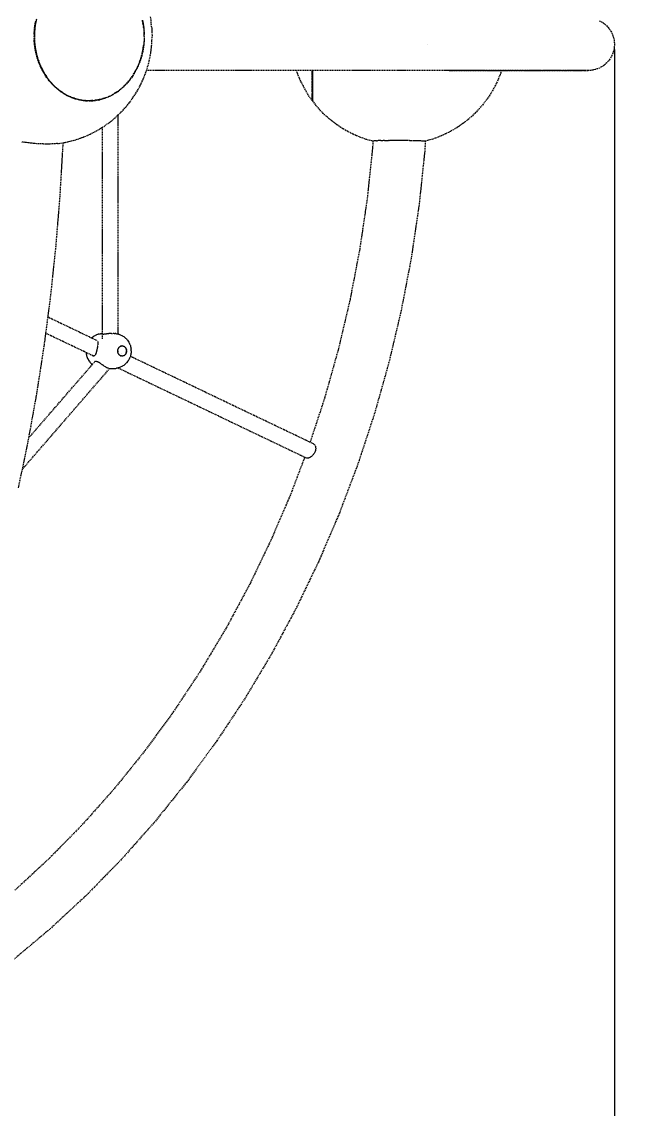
# Model space of a CAD drawing. Header units: millimetres. Extents: x -4710 to 4801, y -2494 to 3533.
# Drawn here: x 2605 to 3325, y -465 to 782 of the extents above; entities that cross this region are included whole.
import ezdxf

# ---------------------------------------------------------------- set-up
doc = ezdxf.new("R2010")
doc.units = ezdxf.units.MM
doc.linetypes.add('HIDDEN', pattern=[1.905, 1.27, -0.635])
for name, color, linetype in [('DIKOM_ЗОНА', 90, 'Continuous'), ('DIKOM_ОБЪЕКТ', 7, 'Continuous'), ('DIKOM_РАЗМЕР_ЗОНА', 7, 'Continuous'), ('DIKOM_РАЗМЕР_ОБЪЕКТА', 7, 'Continuous')]:
    doc.layers.add(name, color=color, linetype=linetype)
doc.styles.add('style1', font='arialbd.ttf', dxfattribs={"width": 0.8})
doc.dimstyles.new('1-50', dxfattribs={"dimtxt": 300, "dimasz": 200, "dimexe": 100, "dimexo": 0, "dimgap": 100, "dimtad": 1, "dimtxsty": 'style1', "dimcen": 200, "dimclrd": 7, "dimclre": 7, "dimclrt": 7, "dimadec": 1, "dimazin": 2, "dimtfac": 1, "dimtmove": 0, "dimatfit": 2, "dimfxl": 0, "dimlwd": 25, "dimlwe": 18, "dimarcsym": 0})

# ---------------------------------------------------------------- blocks, each defined once
blk = doc.blocks.new('*D0')
at = {"layer": 'Defpoints', "color": 0, "transparency": 16777216}
for p in [(-2049.2, 763.9), (3285.4, 750.1), (3285.4, -900.8)]:
    blk.add_point(p, dxfattribs=at)
at = {"layer": 'DIKOM_РАЗМЕР_ОБЪЕКТА', "color": 7, "lineweight": 18, "transparency": 16777216}
for p, q in [((-2049.2, 763.9), (-2049.2, -1000.8)), ((3285.4, 750.1), (3285.4, -1000.8))]:
    blk.add_line(p, q, dxfattribs=at)
at = {"layer": 'DIKOM_РАЗМЕР_ОБЪЕКТА', "color": 7, "lineweight": 25, "transparency": 16777216}
blk.add_line((-1849.2, -900.8), (3085.4, -900.8), dxfattribs=at)
at = {"layer": 'DIKOM_РАЗМЕР_ОБЪЕКТА', "color": 7, "transparency": 16777216}
for points in [[(-1849.2, -867.5), (-1849.2, -934.2), (-2049.2, -900.8)], [(3085.4, -867.5), (3085.4, -934.2), (3285.4, -900.8)]]:
    blk.add_solid(points, dxfattribs=at)
at = {"layer": 'DIKOM_РАЗМЕР_ОБЪЕКТА', "color": 7, "transparency": 16777216, "insert": (618.1, -647.6), "char_height": 300, "attachment_point": 5, "style": 'style1'}
blk.add_mtext('{\\fArial|b0|i0|c204|p34;5335}', dxfattribs=at)
blk = doc.blocks.new('*D2')
at = {"layer": 'Defpoints', "color": 0, "transparency": 16777216}
for p in [(-3555.3, 756.3), (4801.3, 756.3), (4801.3, -2394.4)]:
    blk.add_point(p, dxfattribs=at)
at = {"layer": 'DIKOM_РАЗМЕР_ЗОНА', "color": 7, "lineweight": 18, "transparency": 16777216}
for p, q in [((-3555.3, 756.3), (-3555.3, -2494.4)), ((4801.3, 756.3), (4801.3, -2494.4))]:
    blk.add_line(p, q, dxfattribs=at)
at = {"layer": 'DIKOM_РАЗМЕР_ЗОНА', "color": 7, "lineweight": 25, "transparency": 16777216}
blk.add_line((-3355.3, -2394.4), (4601.3, -2394.4), dxfattribs=at)
at = {"layer": 'DIKOM_РАЗМЕР_ЗОНА', "color": 7, "transparency": 16777216}
for points in [[(-3355.3, -2361.1), (-3355.3, -2427.8), (-3555.3, -2394.4)], [(4601.3, -2361.1), (4601.3, -2427.8), (4801.3, -2394.4)]]:
    blk.add_solid(points, dxfattribs=at)
at = {"layer": 'DIKOM_РАЗМЕР_ЗОНА', "color": 7, "transparency": 16777216, "insert": (709.1, -2141.2), "char_height": 300, "attachment_point": 5, "style": 'style1'}
blk.add_mtext('{\\fArial|b0|i0|c204|p34;8335}', dxfattribs=at)

msp = doc.modelspace()

# ---------------------------------------------------------------- linework, layer by layer
at = {"layer": 'DIKOM_ЗОНА', "color": 3, "lineweight": 15}
msp.add_lwpolyline([(4784.014, 570.156, 0.09387458), (4783.602, 942.374, 0.29958044), (2291.139, 3510.482, 0.06874239), (1632.505, 3510.482, 0.06059), (1009.06, 3334.362, -0.20081277), (236.945, 3334.362, 0.06059), (-386.5, 3510.482, 0.06874239), (-1045.134, 3510.482, 0.29958044), (-3537.597, 942.374, 0.09387458), (-3538.009, 570.156, 0.30023222), (-1045.134, -2003.615, 0.06874239), (-386.5, -2003.615, 0.06059), (236.945, -1827.494, -0.20081277), (1009.06, -1827.494, 0.06059), (1632.505, -2003.615, 0.06874239), (2291.139, -2003.615, 0.30023222)], format="xyb", close=True, dxfattribs=at)
at = {"layer": 'DIKOM_ОБЪЕКТ', "color": 7, "linetype": 'HIDDEN', "lineweight": 15}
for p, q in [((2752.675, 787.462), (2753.554, 781.911)), ((2620.184, 775.136), (2619.745, 770.132)), ((2619.747, 772.638), (2619.999, 775.121)), ((2620.212, 774.692), (2619.807, 769.857)), ((2619.999, 775.121), (2620.32, 777.581)), ((2620.917, 780.106), (2620.184, 775.136)), ((2620.907, 779.605), (2620.212, 774.692)), ((2620.32, 777.581), (2620.71, 780.015)), ((2620.71, 780.015), (2621.169, 782.425)), ((2621.892, 784.489), (2620.907, 779.605)), ((2621.936, 785.006), (2620.917, 780.106)), ((2744.518, 779.143), (2743.616, 783.785)), ((2743.681, 783.915), (2744.178, 781.601)), ((2744.178, 781.601), (2744.607, 779.275)), ((2745.164, 774.441), (2744.518, 779.143)), ((2744.607, 779.275), (2744.968, 776.935)), ((2744.968, 776.935), (2745.26, 774.582)), ((2745.164, 774.441), (2745.545, 769.757)), ((2745.26, 774.582), (2745.484, 772.217)), ((2753.624, 781.389), (2753.554, 781.911)), ((2754.234, 775.964), (2753.624, 781.389)), ((2754.234, 775.964), (2754.6, 770.51)), ((3268.009, 783.134), (3270.334, 781.926)), ((3270.334, 781.926), (3272.545, 780.521)), ((3272.545, 780.521), (3274.624, 778.927)), ((3274.624, 778.927), (3276.557, 777.159)), ((3276.557, 777.159), (3278.327, 775.228)), ((3278.327, 775.228), (3279.924, 773.151)), ((2619.449, 767.598), (2619.404, 765.041)), ((2619.404, 765.041), (2619.422, 762.636)), ((2619.509, 760.244), (2619.422, 762.636)), ((2619.449, 767.598), (2619.564, 770.13)), ((2619.564, 770.13), (2619.747, 772.638)), ((2619.597, 765.083), (2619.745, 770.132)), ((2619.597, 765.083), (2619.745, 760.024)), ((2619.807, 769.857), (2619.675, 765.083)), ((2619.675, 765.083), (2619.802, 760.408)), ((2745.484, 772.217), (2745.64, 769.838)), ((2745.672, 765.083), (2745.54, 760.309)), ((2745.672, 765.083), (2745.545, 769.757)), ((2745.7, 762.484), (2745.585, 759.952)), ((2745.64, 769.838), (2745.727, 767.446)), ((2745.746, 765.041), (2745.7, 762.484)), ((2745.746, 765.041), (2745.727, 767.446)), ((2754.6, 770.51), (2754.723, 765.041)), ((2754.6, 759.572), (2754.723, 765.041)), ((3279.924, 773.151), (3281.332, 770.942)), ((3281.332, 770.942), (3282.543, 768.618)), ((3282.543, 768.618), (3283.546, 766.198)), ((3283.546, 766.198), (3284.334, 763.7)), ((3284.334, 763.7), (3284.901, 761.142)), ((3284.901, 761.142), (3285.244, 758.544)), ((2619.665, 757.865), (2619.509, 760.244)), ((2619.889, 755.499), (2619.665, 757.865)), ((2619.745, 760.024), (2620.187, 755.01)), ((2620.184, 755.725), (2619.802, 760.408)), ((2620.182, 753.147), (2619.889, 755.499)), ((2620.542, 750.807), (2620.182, 753.147)), ((2620.184, 755.725), (2620.829, 751.023)), ((2620.187, 755.01), (2620.922, 750.028)), ((2620.972, 748.48), (2620.542, 750.807)), ((2620.829, 751.023), (2621.731, 746.381)), ((2620.922, 750.028), (2621.946, 745.117)), ((2621.469, 746.167), (2620.972, 748.48)), ((2743.455, 745.677), (2744.441, 750.561)), ((2744.439, 750.067), (2743.98, 747.656)), ((2744.829, 752.501), (2744.439, 750.067)), ((2744.441, 750.561), (2745.136, 755.474)), ((2745.15, 754.96), (2744.829, 752.501)), ((2745.54, 760.309), (2745.136, 755.474)), ((2745.402, 757.444), (2745.15, 754.96)), ((2745.585, 759.952), (2745.402, 757.444)), ((2753.553, 748.171), (2753.624, 748.693)), ((2753.624, 748.693), (2754.234, 754.118)), ((2754.234, 754.118), (2754.6, 759.572)), ((3070.878, 755.93), (3070.828, 755.705)), ((3284.917, 750.805), (3284.357, 748.245)), ((3285.251, 753.403), (3284.917, 750.805)), ((3285.244, 758.544), (3285.358, 755.93)), ((3285.358, 755.93), (3285.251, 753.403)), ((2622.035, 743.866), (2621.469, 746.167)), ((2621.731, 746.381), (2622.846, 741.963)), ((2621.946, 745.117), (2623.255, 740.303)), ((2622.671, 741.576), (2622.035, 743.866)), ((2623.386, 739.27), (2622.671, 741.576)), ((2622.846, 741.963), (2624.164, 737.723)), ((2623.255, 740.303), (2624.839, 735.61)), ((2624.179, 736.953), (2623.386, 739.27)), ((2624.164, 737.723), (2625.712, 733.557)), ((2625.044, 734.639), (2624.179, 736.953)), ((2739.083, 732.223), (2740.788, 736.592)), ((2741.44, 738.231), (2740.609, 735.897)), ((2740.788, 736.592), (2742.235, 741.039)), ((2742.19, 740.57), (2741.44, 738.231)), ((2742.856, 742.91), (2742.19, 740.57)), ((2742.235, 741.039), (2743.455, 745.677)), ((2743.453, 745.271), (2742.856, 742.91)), ((2743.98, 747.656), (2743.453, 745.271)), ((2750.182, 731.716), (2751.55, 737.13)), ((2751.55, 737.13), (2752.675, 742.619)), ((2752.675, 742.619), (2753.553, 748.171)), ((3278.385, 736.699), (3276.62, 734.763)), ((3279.975, 738.781), (3278.385, 736.699)), ((3281.377, 740.994), (3279.975, 738.781)), ((3282.58, 743.322), (3281.377, 740.994)), ((3283.576, 745.745), (3282.58, 743.322)), ((3284.357, 748.245), (3283.576, 745.745)), ((2624.839, 735.61), (2626.688, 731.067)), ((2625.978, 732.341), (2625.044, 734.639)), ((2625.712, 733.557), (2627.484, 729.495)), ((2626.973, 730.071), (2625.978, 732.341)), ((2628.796, 726.684), (2626.688, 731.067)), ((2628.025, 727.843), (2626.973, 730.071)), ((2627.484, 729.495), (2629.483, 725.537)), ((2629.129, 725.671), (2628.025, 727.843)), ((2628.796, 726.684), (2630.273, 724.052)), ((2630.28, 723.566), (2629.129, 725.671)), ((2629.483, 725.537), (2631.708, 721.701)), ((2630.273, 724.051), (2631.157, 722.475)), ((2630.28, 723.566), (2631.472, 721.542)), ((2732.565, 720.02), (2734.951, 723.9)), ((2735.475, 724.68), (2734.299, 722.604)), ((2734.951, 723.9), (2737.128, 727.972)), ((2735.475, 724.68), (2736.611, 726.826)), ((2737.699, 729.032), (2736.611, 726.826)), ((2737.128, 727.972), (2739.083, 732.223)), ((2738.732, 731.287), (2737.699, 729.032)), ((2739.704, 733.578), (2738.732, 731.287)), ((2740.609, 735.897), (2739.704, 733.578)), ((2746.728, 721.178), (2748.573, 726.394)), ((2768.532, 725.928), (2748.408, 725.928)), ((2748.573, 726.394), (2750.182, 731.716)), ((2812.198, 725.928), (2768.532, 725.928)), ((2854.24, 725.928), (2812.198, 725.928)), ((2894.575, 725.928), (2854.24, 725.928)), ((2933.118, 725.928), (2894.575, 725.928)), ((2921.425, 723.345), (2920.568, 725.928)), ((2969.794, 725.928), (2933.118, 725.928)), ((2938.532, 723.9), (2938.532, 725.928)), ((2938.532, 720.02), (2938.532, 723.9)), ((2938.682, 724.102), (2938.682, 725.928)), ((2938.682, 724.68), (2938.682, 725.928)), ((2938.682, 725.928), (2938.682, 722.532)), ((2938.682, 723.709), (2938.682, 725.928)), ((2938.682, 725.928), (2938.682, 723.412)), ((2938.682, 725.671), (2938.682, 725.928)), ((2938.682, 725.928), (2938.682, 722.475)), ((2938.682, 725.928), (2938.682, 723.709)), ((2938.682, 723.566), (2938.682, 725.671)), ((2938.682, 724.68), (2938.682, 722.604)), ((2938.682, 720.862), (2938.682, 724.102)), ((2938.682, 720.715), (2938.682, 723.709)), ((2938.682, 723.709), (2938.682, 720.715)), ((2938.682, 723.566), (2938.682, 721.542)), ((3004.527, 725.928), (2969.794, 725.928)), ((3037.247, 725.928), (3004.527, 725.928)), ((3067.888, 725.928), (3037.247, 725.928)), ((3096.389, 725.928), (3067.888, 725.928)), ((3095.795, 725.928), (3115.585, 725.928)), ((3122.69, 725.928), (3096.389, 725.928)), ((3115.585, 725.928), (3140.267, 725.928)), ((3146.74, 725.928), (3122.69, 725.928)), ((3140.267, 725.928), (3162.663, 725.928)), ((3168.491, 725.928), (3146.74, 725.928)), ((3155.842, 725.928), (3154.015, 720.752)), ((3162.663, 725.928), (3182.725, 725.928)), ((3187.896, 725.928), (3168.491, 725.928)), ((3182.725, 725.928), (3200.415, 725.928)), ((3204.917, 725.928), (3187.896, 725.928)), ((3200.415, 725.928), (3215.695, 725.928)), ((3219.52, 725.928), (3204.917, 725.928)), ((3215.695, 725.928), (3228.536, 725.928)), ((3231.676, 725.928), (3219.52, 725.928)), ((3228.536, 725.928), (3238.91, 725.928)), ((3241.359, 725.928), (3231.676, 725.928)), ((3238.91, 725.928), (3246.797, 725.928)), ((3248.551, 725.928), (3241.359, 725.928)), ((3246.797, 725.928), (3252.183, 725.928)), ((3253.236, 725.928), (3248.551, 725.928)), ((3252.183, 725.928), (3255.053, 725.928)), ((3255.405, 725.928), (3253.236, 725.928)), ((3255.053, 725.928), (3255.405, 725.928)), ((3258.022, 726.046), (3255.405, 725.928)), ((3260.618, 726.392), (3258.022, 726.046)), ((3263.174, 726.964), (3260.618, 726.392)), ((3265.672, 727.756), (3263.174, 726.964)), ((3268.09, 728.763), (3265.672, 727.756)), ((3270.411, 729.977), (3268.09, 728.763)), ((3272.618, 731.39), (3270.411, 729.977)), ((3274.692, 732.989), (3272.618, 731.39)), ((3276.62, 734.763), (3274.692, 732.989)), ((2633.758, 718.463), (2631.157, 722.475)), ((2632.712, 719.595), (2631.472, 721.542)), ((2631.708, 721.701), (2634.141, 718.027)), ((2634.016, 717.695), (2632.712, 719.595)), ((2636.584, 714.671), (2633.758, 718.463)), ((2635.379, 715.846), (2634.016, 717.695)), ((2634.141, 718.027), (2636.773, 714.533)), ((2636.796, 714.05), (2635.379, 715.846)), ((2639.624, 711.115), (2636.584, 714.671)), ((2636.773, 714.533), (2639.6, 711.227)), ((2636.796, 714.05), (2638.263, 712.311)), ((2639.772, 710.633), (2638.263, 712.311)), ((2642.611, 708.126), (2639.6, 711.227)), ((2642.862, 707.811), (2639.624, 711.115)), ((2724.339, 709.727), (2727.244, 712.925)), ((2726.282, 711.606), (2724.782, 709.985)), ((2727.743, 713.288), (2726.282, 711.606)), ((2727.244, 712.925), (2729.99, 716.357)), ((2729.159, 715.032), (2727.743, 713.288)), ((2729.159, 715.032), (2730.524, 716.834)), ((2729.99, 716.357), (2732.565, 720.02)), ((2731.836, 718.694), (2730.524, 716.834)), ((2733.087, 720.609), (2731.836, 718.694)), ((2734.299, 722.604), (2733.087, 720.609)), ((2741.633, 709.597), (2742.354, 711.12)), ((2742.354, 711.12), (2744.654, 716.082)), ((2744.654, 716.082), (2746.728, 721.178)), ((2923.616, 717.637), (2921.425, 723.345)), ((2926.081, 712.073), (2923.616, 717.637)), ((2926.081, 712.073), (2928.817, 706.659)), ((2938.532, 716.357), (2938.532, 720.02)), ((2938.532, 712.925), (2938.532, 716.357)), ((2938.532, 709.727), (2938.532, 712.925)), ((2938.682, 723.412), (2938.682, 720.271)), ((2938.682, 722.604), (2938.682, 720.609)), ((2938.682, 722.532), (2938.682, 718.514)), ((2938.682, 718.463), (2938.682, 722.475)), ((2938.682, 719.595), (2938.682, 721.542)), ((2938.682, 717.965), (2938.682, 720.862)), ((2938.682, 720.715), (2938.682, 717.965)), ((2938.682, 720.715), (2938.682, 717.965)), ((2938.682, 720.609), (2938.682, 718.694)), ((2938.682, 720.271), (2938.682, 717.376)), ((2938.682, 717.965), (2938.682, 719.595)), ((2938.682, 718.694), (2938.682, 716.834)), ((2938.682, 718.514), (2938.682, 714.714)), ((2938.682, 717.965), (2938.682, 718.463)), ((2938.682, 716.305), (2938.682, 717.965)), ((2938.682, 717.376), (2938.682, 714.743)), ((2938.682, 715.032), (2938.682, 716.834)), ((2938.682, 716.305), (2938.682, 714.639)), ((2938.682, 715.032), (2938.682, 713.288)), ((2938.682, 714.743), (2938.682, 712.372)), ((2938.682, 714.714), (2938.682, 711.149)), ((2938.682, 714.639), (2938.682, 712.416)), ((2938.682, 713.288), (2938.682, 711.606)), ((2938.682, 712.416), (2938.682, 710.413)), ((2938.682, 712.372), (2938.682, 710.251)), ((2938.682, 710.486), (2938.682, 711.965)), ((2938.682, 710.297), (2938.682, 711.965)), ((2938.682, 711.965), (2938.682, 710.298)), ((2938.682, 710.633), (2938.682, 711.965)), ((2938.682, 710.298), (2938.682, 711.965)), ((2938.682, 711.965), (2938.682, 710.297)), ((2938.682, 710.413), (2938.682, 711.965)), ((2938.682, 711.115), (2938.682, 711.965)), ((2938.682, 711.606), (2938.682, 709.985)), ((2938.682, 711.149), (2938.682, 707.838)), ((2938.682, 707.811), (2938.682, 711.115)), ((3151.547, 714.771), (3148.771, 708.927)), ((3154.015, 720.752), (3151.547, 714.771)), ((2641.319, 709.018), (2639.772, 710.633)), ((2641.319, 709.018), (2642.898, 707.47)), ((2642.611, 708.126), (2645.815, 705.231)), ((2646.284, 704.773), (2642.862, 707.811)), ((2644.505, 705.994), (2642.898, 707.47)), ((2644.505, 705.994), (2646.133, 704.59)), ((2645.815, 705.231), (2649.224, 702.543)), ((2647.797, 703.253), (2646.133, 704.59)), ((2649.872, 702.018), (2646.284, 704.773)), ((2649.502, 701.978), (2647.797, 703.253)), ((2649.224, 702.543), (2652.788, 700.114)), ((2649.502, 701.978), (2651.245, 700.767)), ((2653.613, 699.554), (2649.872, 702.018)), ((2653.023, 699.621), (2651.245, 700.767)), ((2652.788, 700.114), (2656.439, 697.985)), ((2653.023, 699.621), (2654.831, 698.544)), ((2657.491, 697.394), (2653.613, 699.554)), ((2656.668, 697.536), (2654.831, 698.544)), ((2707.847, 697.429), (2711.33, 699.358)), ((2709.936, 698.314), (2711.709, 699.352)), ((2714.77, 701.578), (2711.33, 699.358)), ((2713.451, 700.457), (2711.709, 699.352)), ((2715.162, 701.626), (2713.451, 700.457)), ((2714.77, 701.578), (2718.105, 704.06)), ((2715.162, 701.626), (2716.84, 702.858)), ((2718.481, 704.152), (2716.84, 702.858)), ((2718.105, 704.06), (2721.293, 706.775)), ((2718.481, 704.152), (2720.092, 705.509)), ((2721.682, 706.935), (2720.092, 705.509)), ((2721.293, 706.775), (2724.339, 709.727)), ((2723.247, 708.427), (2721.682, 706.935)), ((2723.247, 708.427), (2724.782, 709.985)), ((2733.22, 695.257), (2736.237, 699.863)), ((2736.237, 699.863), (2739.044, 704.647)), ((2739.044, 704.647), (2741.633, 709.597)), ((2928.817, 706.659), (2931.816, 701.34)), ((2935.072, 696.198), (2931.816, 701.34)), ((2938.532, 706.775), (2938.532, 709.727)), ((2938.532, 706.943), (2938.532, 705.231)), ((2938.532, 704.06), (2938.532, 706.775)), ((2938.532, 705.231), (2938.532, 702.543)), ((2938.532, 701.578), (2938.532, 704.06)), ((2938.532, 702.543), (2938.532, 700.114)), ((2938.532, 701.578), (2938.532, 699.358)), ((2938.532, 700.114), (2938.532, 697.985)), ((2938.532, 697.429), (2938.532, 699.358)), ((2938.682, 709.018), (2938.682, 710.633)), ((2938.682, 708.557), (2938.682, 710.486)), ((2938.682, 710.413), (2938.682, 708.638)), ((2938.682, 708.638), (2938.682, 710.413)), ((2938.682, 710.298), (2938.682, 708.638)), ((2938.682, 708.638), (2938.682, 710.298)), ((2938.682, 708.969), (2938.682, 710.297)), ((2938.682, 710.297), (2938.682, 708.969)), ((2938.682, 710.251), (2938.682, 708.392)), ((2938.682, 708.427), (2938.682, 709.985)), ((2938.682, 709.018), (2938.682, 707.471)), ((2938.682, 707.953), (2938.682, 708.969)), ((2938.682, 708.969), (2938.682, 707.953)), ((2938.682, 706.911), (2938.682, 708.557)), ((2938.682, 708.427), (2938.682, 706.935)), ((2938.682, 708.392), (2938.682, 706.805)), ((2938.682, 707.282), (2938.682, 707.953)), ((2938.682, 707.953), (2938.682, 707.282)), ((2938.682, 707.838), (2938.682, 704.793)), ((2938.682, 704.773), (2938.682, 707.811)), ((2938.682, 705.994), (2938.682, 707.471)), ((2938.682, 706.942), (2938.682, 707.282)), ((2938.682, 707.282), (2938.682, 706.942)), ((2938.682, 706.935), (2938.682, 705.509)), ((2938.682, 705.561), (2938.682, 706.911)), ((2938.682, 706.805), (2938.682, 705.498)), ((2938.682, 705.994), (2938.682, 704.59)), ((2938.682, 704.487), (2938.682, 705.561)), ((2938.682, 704.152), (2938.682, 705.509)), ((2938.682, 705.498), (2938.682, 704.451)), ((2938.682, 704.793), (2938.682, 702.032)), ((2938.682, 702.018), (2938.682, 704.773)), ((2938.682, 703.253), (2938.682, 704.59)), ((2938.682, 703.698), (2938.682, 704.487)), ((2938.682, 704.451), (2938.682, 703.675)), ((2938.682, 704.152), (2938.682, 702.858)), ((2938.682, 703.21), (2938.682, 703.698)), ((2938.682, 703.675), (2938.682, 703.196)), ((2938.682, 701.978), (2938.682, 703.253)), ((2938.682, 701.626), (2938.682, 702.858)), ((2938.682, 702.032), (2938.682, 699.563)), ((2938.682, 699.555), (2938.682, 702.018)), ((2938.682, 701.978), (2938.682, 700.767)), ((2938.682, 701.626), (2938.682, 700.457)), ((2938.682, 699.621), (2938.682, 700.767)), ((2938.682, 700.457), (2938.682, 699.352)), ((2938.682, 699.621), (2938.682, 698.544)), ((2938.682, 699.563), (2938.682, 697.398)), ((2938.682, 697.394), (2938.682, 699.555)), ((2938.682, 698.314), (2938.682, 699.352)), ((2938.682, 697.536), (2938.682, 698.544)), ((3145.695, 703.236), (3142.325, 697.713)), ((3148.771, 708.927), (3145.695, 703.236)), ((2656.439, 697.985), (2660.213, 696.131)), ((2656.668, 697.536), (2658.528, 696.599)), ((2657.491, 697.394), (2660.213, 696.131)), ((2660.41, 695.735), (2658.528, 696.599)), ((2661.487, 695.547), (2660.213, 696.131)), ((2660.213, 696.131), (2664.181, 694.532)), ((2662.309, 694.946), (2660.41, 695.735)), ((2661.487, 695.547), (2664.181, 694.532)), ((2662.309, 694.946), (2664.228, 694.231)), ((2665.585, 694.023), (2664.181, 694.532)), ((2664.181, 694.532), (2668.28, 693.233)), ((2666.189, 693.584), (2664.228, 694.231)), ((2665.585, 694.023), (2668.28, 693.233)), ((2666.189, 693.584), (2668.186, 693.007)), ((2670.211, 692.499), (2668.186, 693.007)), ((2669.763, 692.828), (2668.28, 693.233)), ((2668.28, 693.233), (2672.428, 692.263)), ((2669.763, 692.828), (2672.428, 692.263)), ((2670.211, 692.499), (2672.256, 692.064)), ((2674.315, 691.703), (2672.256, 692.064)), ((2674, 691.971), (2672.428, 692.263)), ((2672.428, 692.263), (2676.605, 691.624)), ((2674, 691.971), (2676.605, 691.624)), ((2674.315, 691.703), (2676.378, 691.418)), ((2678.438, 691.21), (2676.378, 691.418)), ((2678.278, 691.455), (2676.605, 691.624)), ((2676.605, 691.624), (2680.68, 691.318)), ((2678.278, 691.455), (2680.68, 691.318)), ((2678.438, 691.21), (2680.488, 691.083)), ((2682.518, 691.037), (2680.488, 691.083)), ((2682.578, 691.281), (2680.68, 691.318)), ((2680.68, 691.318), (2684.649, 691.317)), ((2684.547, 691.074), (2682.518, 691.037)), ((2682.578, 691.281), (2684.649, 691.317)), ((2684.547, 691.074), (2686.59, 691.195)), ((2684.649, 691.317), (2688.64, 691.613)), ((2686.88, 691.452), (2684.649, 691.317)), ((2688.642, 691.397), (2686.59, 691.195)), ((2686.88, 691.452), (2688.64, 691.613)), ((2688.64, 691.613), (2692.645, 692.211)), ((2691.163, 691.967), (2688.64, 691.613)), ((2688.642, 691.397), (2690.693, 691.678)), ((2692.737, 692.033), (2690.693, 691.678)), ((2691.163, 691.967), (2692.645, 692.211)), ((2692.645, 692.211), (2696.601, 693.107)), ((2695.408, 692.823), (2692.645, 692.211)), ((2692.737, 692.033), (2694.766, 692.46)), ((2696.773, 692.958), (2694.766, 692.46)), ((2695.408, 692.823), (2696.601, 693.107)), ((2696.601, 693.107), (2700.501, 694.297)), ((2699.595, 694.019), (2696.601, 693.107)), ((2696.773, 692.958), (2698.75, 693.523)), ((2700.689, 694.152), (2698.75, 693.523)), ((2699.595, 694.019), (2700.501, 694.297)), ((2700.501, 694.297), (2704.269, 695.752)), ((2702.586, 694.844), (2700.689, 694.152)), ((2702.586, 694.844), (2704.458, 695.606)), ((2704.269, 695.752), (2707.847, 697.429)), ((2706.309, 696.439), (2704.458, 695.606)), ((2706.309, 696.439), (2708.135, 697.342)), ((2709.936, 698.314), (2708.135, 697.342)), ((2725.195, 684.691), (2728.69, 689.006)), ((2728.69, 689.006), (2731.989, 693.53)), ((2731.989, 693.53), (2733.22, 695.257)), ((2938.532, 691.317), (2935.072, 696.198)), ((2938.532, 697.985), (2938.532, 696.131)), ((2938.532, 695.752), (2938.532, 697.429)), ((2938.532, 696.131), (2938.532, 694.532)), ((2938.532, 694.297), (2938.532, 695.752)), ((2938.532, 694.532), (2938.532, 693.233)), ((2938.532, 693.107), (2938.532, 694.297)), ((2938.532, 693.233), (2938.532, 692.263)), ((2938.532, 692.211), (2938.532, 693.107)), ((2938.532, 692.263), (2938.532, 691.624)), ((2938.532, 691.613), (2938.532, 692.211)), ((2938.532, 691.624), (2938.532, 691.318)), ((2938.532, 691.317), (2938.532, 691.613)), ((2938.682, 698.314), (2938.682, 697.342)), ((2938.682, 697.536), (2938.682, 696.599)), ((2938.682, 697.398), (2938.682, 695.546)), ((2938.682, 695.547), (2938.682, 697.394)), ((2938.682, 696.439), (2938.682, 697.342)), ((2938.682, 695.735), (2938.682, 696.599)), ((2938.682, 696.439), (2938.682, 695.606)), ((2938.682, 694.946), (2938.682, 695.735)), ((2938.682, 694.844), (2938.682, 695.606)), ((2938.682, 694.023), (2938.682, 695.547)), ((2938.682, 695.546), (2938.682, 694.019)), ((2938.682, 694.946), (2938.682, 694.231)), ((2938.682, 694.844), (2938.682, 694.152)), ((2938.682, 693.585), (2938.682, 694.231)), ((2938.682, 694.152), (2938.682, 693.523)), ((2938.682, 692.828), (2938.682, 694.023)), ((2938.682, 694.019), (2938.682, 692.824)), ((2938.682, 693.585), (2938.682, 693.007)), ((2938.682, 692.958), (2938.682, 693.523)), ((2938.682, 692.499), (2938.682, 693.007)), ((2938.682, 692.958), (2938.682, 692.46)), ((2938.682, 691.971), (2938.682, 692.828)), ((2938.682, 692.824), (2938.682, 691.967)), ((2938.682, 692.499), (2938.682, 692.064)), ((2938.682, 692.033), (2938.682, 692.46)), ((2938.682, 691.703), (2938.682, 692.064)), ((2938.682, 692.033), (2938.682, 691.678)), ((2938.682, 691.455), (2938.682, 691.971)), ((2938.682, 691.967), (2938.682, 691.452)), ((2938.682, 691.703), (2938.682, 691.418)), ((2938.682, 691.398), (2938.682, 691.678)), ((2938.682, 691.21), (2938.682, 691.418)), ((2938.682, 691.037), (2942.484, 686.182)), ((2942.484, 686.182), (2946.727, 681.298)), ((3134.745, 687.231), (3130.555, 682.301)), ((3138.672, 692.373), (3134.745, 687.231)), ((3142.325, 697.713), (3138.672, 692.373)), ((2711.72, 671.141), (2715.836, 674.84)), ((2715.836, 674.84), (2719.78, 678.786)), ((2716.015, 423.348), (2716.015, 675.019)), ((2719.78, 678.786), (2721.512, 680.596)), ((2721.512, 680.596), (2725.195, 684.691)), ((2951.22, 676.642), (2946.727, 681.298)), ((2955.948, 672.226), (2951.22, 676.642)), ((3126.115, 677.596), (3121.434, 673.129)), ((3130.555, 682.301), (3126.115, 677.596)), ((2696.102, 659.736), (2700.743, 662.689)), ((2700.743, 662.689), (2705.247, 665.921)), ((2705.247, 665.921), (2709.6, 669.426)), ((2709.6, 669.426), (2711.72, 671.141)), ((2960.902, 668.063), (2955.948, 672.226)), ((2966.065, 664.164), (2960.902, 668.063)), ((2971.424, 660.539), (2966.065, 664.164)), ((3106.087, 661.275), (3100.582, 657.875)), ((3111.407, 664.958), (3106.087, 661.275)), ((3116.527, 668.913), (3111.407, 664.958)), ((3121.434, 673.129), (3116.527, 668.913)), ((2672.802, 648.446), (2675.819, 649.531)), ((2675.819, 649.531), (2680.935, 651.653)), ((2680.935, 651.653), (2683.767, 653.026)), ((2683.767, 653.026), (2688.721, 655.43)), ((2688.721, 655.43), (2693.56, 658.135)), ((2693.56, 658.135), (2696.102, 659.736)), ((2698.022, 417.748), (2698.023, 660.959)), ((2976.966, 657.2), (2971.424, 660.539)), ((2982.674, 654.153), (2976.966, 657.2)), ((2988.532, 651.409), (2982.674, 654.153)), ((2994.526, 648.974), (2988.532, 651.409)), ((3000.639, 646.855), (2994.526, 648.974)), ((3083.113, 649.458), (3077.023, 647.272)), ((3089.079, 651.958), (3083.113, 649.458)), ((3094.908, 654.766), (3089.079, 651.958)), ((3100.582, 657.875), (3094.908, 654.766)), ((2605.581, 643.829), (2605.249, 643.891)), ((2607.294, 643.604), (2605.586, 643.828)), ((2609.276, 643.328), (2607.453, 643.582)), ((2609.608, 643.282), (2609.276, 643.328)), ((2612.018, 642.929), (2609.768, 643.258)), ((2612.433, 642.865), (2612.176, 642.905)), ((2613.551, 642.74), (2612.436, 642.865)), ((2614.508, 642.633), (2613.551, 642.74)), ((2617.059, 642.412), (2614.788, 642.6)), ((2618.01, 642.325), (2617.216, 642.397)), ((2619.65, 642.177), (2618.01, 642.325)), ((2622.172, 641.93), (2619.804, 642.162)), ((2622.633, 641.893), (2622.409, 641.911)), ((2622.89, 641.873), (2622.633, 641.893)), ((2624.875, 641.806), (2622.891, 641.873)), ((2627.452, 641.696), (2625.023, 641.8)), ((2629.88, 641.569), (2627.614, 641.687)), ((2632.483, 641.548), (2630.163, 641.568)), ((2634.943, 641.51), (2632.659, 641.546)), ((2636.007, 641.484), (2635.072, 641.506)), ((2637.265, 641.528), (2636.008, 641.484)), ((2637.808, 641.544), (2637.386, 641.532)), ((2639.402, 641.592), (2637.808, 641.544)), ((2641.424, 641.639), (2639.521, 641.594)), ((2643.428, 641.811), (2641.599, 641.654)), ((2645.207, 641.957), (2643.611, 641.826)), ((2646.055, 642.023), (2645.305, 641.965)), ((2646.055, 642.023), (2648.13, 642.316)), ((2648.13, 642.316), (2653.598, 643.159)), ((2652.183, 639.597), (2648.827, 581.742)), ((2652.3, 642.959), (2652.183, 639.597)), ((2653.598, 643.159), (2659.021, 644.336)), ((2659.021, 644.336), (2662.221, 645.125)), ((2662.221, 645.125), (2667.549, 646.624)), ((2667.549, 646.624), (2672.802, 648.446)), ((3006.854, 645.057), (3000.639, 646.855)), ((3007.812, 637.765), (3001.636, 579.028)), ((3008.25, 644.732), (3006.854, 645.057)), ((3008.256, 644.825), (3007.812, 637.765)), ((3009.227, 645.089), (3008.73, 645.022)), ((3009.524, 645.095), (3009.321, 645.09)), ((3010.025, 645.188), (3009.524, 645.095)), ((3011.052, 645.275), (3010.148, 645.199)), ((3011.463, 645.255), (3011.255, 645.272)), ((3012.301, 645.279), (3011.463, 645.255)), ((3012.348, 645.285), (3013.155, 645.319)), ((3013.399, 645.342), (3013.155, 645.319)), ((3013.698, 645.407), (3013.399, 645.342)), ((3013.902, 645.418), (3013.698, 645.407)), ((3015.347, 645.502), (3013.902, 645.418)), ((3015.576, 645.506), (3015.347, 645.502)), ((3017.178, 645.535), (3015.576, 645.506)), ((3017.182, 645.535), (3017.432, 645.543)), ((3017.432, 645.543), (3019.181, 645.6)), ((3019.181, 645.6), (3019.459, 645.599)), ((3021.341, 645.69), (3019.524, 645.598)), ((3021.341, 645.69), (3021.646, 645.696)), ((3021.646, 645.696), (3023.635, 645.734)), ((3023.635, 645.734), (3023.96, 645.732)), ((3023.96, 645.732), (3024.869, 645.724)), ((3024.869, 645.724), (3025.943, 645.715)), ((3026.389, 645.726), (3026.044, 645.72)), ((3027.355, 645.745), (3026.389, 645.726)), ((3027.356, 645.745), (3028.558, 645.793)), ((3028.558, 645.793), (3028.923, 645.797)), ((3028.923, 645.797), (3031.149, 645.821)), ((3031.149, 645.821), (3031.53, 645.814)), ((3031.53, 645.814), (3032.395, 645.799)), ((3032.395, 645.799), (3033.797, 645.85)), ((3033.797, 645.85), (3034.146, 645.854)), ((3034.194, 645.854), (3036.483, 645.877)), ((3036.483, 645.877), (3036.892, 645.87)), ((3036.892, 645.87), (3038.864, 645.837)), ((3038.864, 645.837), (3039.18, 645.849)), ((3039.18, 645.849), (3039.597, 645.854)), ((3039.597, 645.854), (3040.786, 645.866)), ((3040.786, 645.866), (3041.874, 645.878)), ((3041.874, 645.878), (3042.297, 645.872)), ((3042.297, 645.872), (3044.536, 645.836)), ((3044.536, 645.836), (3044.957, 645.818)), ((3044.957, 645.818), (3045.331, 645.802)), ((3045.331, 645.802), (3046.3, 645.812)), ((3046.3, 645.812), (3047.149, 645.821)), ((3047.149, 645.821), (3047.569, 645.813)), ((3047.569, 645.813), (3049.325, 645.782)), ((3049.325, 645.782), (3049.691, 645.782)), ((3049.691, 645.782), (3050.103, 645.772)), ((3050.103, 645.772), (3051.044, 645.749)), ((3051.044, 645.749), (3051.778, 645.731)), ((3051.778, 645.731), (3052.141, 645.742)), ((3052.141, 645.742), (3052.543, 645.743)), ((3052.543, 645.743), (3054.482, 645.748)), ((3054.482, 645.747), (3054.87, 645.736)), ((3054.87, 645.736), (3055.192, 645.728)), ((3055.192, 645.728), (3056.689, 645.686)), ((3056.689, 645.686), (3057.056, 645.663)), ((3057.056, 645.663), (3058.188, 645.592)), ((3058.188, 645.592), (3058.747, 645.588)), ((3058.795, 645.586), (3059.089, 645.572)), ((3059.089, 645.572), (3059.4, 645.557)), ((3059.4, 645.557), (3060.644, 645.565)), ((3060.644, 645.565), (3060.96, 645.555)), ((3060.96, 645.555), (3061.872, 645.526)), ((3061.872, 645.526), (3062.36, 645.511)), ((3062.36, 645.511), (3062.643, 645.489)), ((3062.643, 645.489), (3063.877, 645.393)), ((3063.877, 645.393), (3064.123, 645.359)), ((3064.123, 645.359), (3064.364, 645.325)), ((3064.544, 645.317), (3065.192, 645.325)), ((3065.192, 645.325), (3065.402, 645.315)), ((3065.402, 645.315), (3066.292, 645.272)), ((3066.465, 645.248), (3067.117, 645.158)), ((3067.286, 645.149), (3067.803, 645.11)), ((3068.363, 644.927), (3067.6, 632.795)), ((3067.88, 645.088), (3068.202, 644.999)), ((3070.828, 645.407), (3068.355, 644.801)), ((3077.023, 647.272), (3070.828, 645.407)), ((3067.6, 632.795), (3061.164, 571.587)), ((2648.827, 581.742), (2644.138, 524.258)), ((3001.636, 579.028), (2993.008, 520.704)), ((3061.164, 571.587), (3052.174, 510.81)), ((2644.138, 524.258), (2638.127, 467.269)), ((2993.008, 520.704), (2981.951, 462.929)), ((3052.174, 510.81), (3040.652, 450.605)), ((2638.127, 467.269), (2630.807, 410.895)), ((2981.951, 462.929), (2968.49, 405.839)), ((3040.652, 450.605), (3026.625, 391.114)), ((2634.994, 443.137), (2691.616, 416.055)), ((2686.589, 398.511), (2632.555, 424.354)), ((2686.044, 419.319), (2685.608, 418.928)), ((2686.895, 419.99), (2686.044, 419.319)), ((2686.895, 419.99), (2687.28, 420.28)), ((2688.183, 420.898), (2687.28, 420.28)), ((2689.117, 421.45), (2688.183, 420.898)), ((2689.117, 421.45), (2689.566, 421.705)), ((2690.542, 422.195), (2689.566, 421.705)), ((2690.542, 422.195), (2691.032, 422.4)), ((2692.044, 422.822), (2691.032, 422.4)), ((2691.624, 416.049), (2691.797, 415.936)), ((2693.077, 423.17), (2692.044, 422.822)), ((2692.095, 415.629), (2692.212, 415.453)), ((2692.315, 415.248), (2692.393, 415.038)), ((2692.459, 414.799), (2692.514, 414.556)), ((2692.521, 411.99), (2692.494, 411.786)), ((2692.517, 414.539), (2692.556, 414.282)), ((2692.556, 412.37), (2692.524, 412.026)), ((2692.57, 412.614), (2692.556, 412.37)), ((2692.558, 414.262), (2692.58, 413.993)), ((2692.593, 413.054), (2692.578, 412.832)), ((2692.601, 413.361), (2692.593, 413.054)), ((2692.597, 413.601), (2692.602, 413.388)), ((2693.609, 423.323), (2693.077, 423.17)), ((2693.609, 423.323), (2694.667, 423.597)), ((2694.667, 423.597), (2695.737, 423.794)), ((2696.296, 423.888), (2695.737, 423.794)), ((2696.296, 423.888), (2697.381, 424.007)), ((2698.022, 424.041), (2697.381, 424.007)), ((2698.768, 423.173), (2698.984, 423.159)), ((2698.984, 423.159), (2699.224, 423.151)), ((2699.228, 423.151), (2699.528, 423.159)), ((2699.854, 423.174), (2699.538, 423.159)), ((2700.191, 423.197), (2699.859, 423.174)), ((2700.543, 423.227), (2700.196, 423.197)), ((2700.911, 423.265), (2700.549, 423.227)), ((2701.298, 423.312), (2701.067, 423.284)), ((2701.704, 423.369), (2701.306, 423.313)), ((2702.022, 423.417), (2701.712, 423.37)), ((2702.547, 423.484), (2702.13, 423.43)), ((2702.974, 423.542), (2702.555, 423.485)), ((2703.358, 423.598), (2702.982, 423.544)), ((2703.852, 423.673), (2703.417, 423.606)), ((2704.3, 423.728), (2703.879, 423.677)), ((2704.75, 423.784), (2704.31, 423.729)), ((2705.072, 423.825), (2704.76, 423.785)), ((2705.44, 423.874), (2705.209, 423.843)), ((2705.649, 423.892), (2705.44, 423.874)), ((2706.103, 423.934), (2705.66, 423.893)), ((2706.558, 423.976), (2706.114, 423.934)), ((2706.843, 424.004), (2706.57, 423.978)), ((2707.465, 424.035), (2707.024, 424.013)), ((2707.913, 424.058), (2707.477, 424.036)), ((2708.134, 424.07), (2707.929, 424.059)), ((2708.134, 424.07), (2710.165, 424.07)), ((2711.157, 424.07), (2710.165, 424.07)), ((2711.157, 424.07), (2712.298, 424.007)), ((2713.341, 423.898), (2712.298, 424.007)), ((2713.341, 423.898), (2713.919, 423.797)), ((2713.919, 423.797), (2714.949, 423.615)), ((2714.949, 423.615), (2715.968, 423.362)), ((2716.517, 423.198), (2715.968, 423.362)), ((2716.517, 423.198), (2717.512, 422.876)), ((2717.512, 422.876), (2718.489, 422.486)), ((2718.995, 422.265), (2718.489, 422.486)), ((2718.995, 422.265), (2719.938, 421.813)), ((2719.938, 421.813), (2720.856, 421.295)), ((2721.306, 421.028), (2720.856, 421.295)), ((2721.306, 421.028), (2722.181, 420.455)), ((2722.181, 420.455), (2723.026, 419.823)), ((2723.406, 419.521), (2723.026, 419.823)), ((2723.406, 419.521), (2724.2, 418.844)), ((2724.2, 418.844), (2724.958, 418.112)), ((2725.26, 417.789), (2724.958, 418.112)), ((2725.26, 417.789), (2725.962, 417.024)), ((2725.962, 417.024), (2726.623, 416.211)), ((2726.623, 416.211), (2727.24, 415.353)), ((2727.44, 415.049), (2727.24, 415.353)), ((2727.44, 415.049), (2727.996, 414.174)), ((2727.996, 414.174), (2728.506, 413.261)), ((2728.506, 413.261), (2728.966, 412.314)), ((2728.966, 412.314), (2729.376, 411.337)), ((2630.807, 410.895), (2622.193, 355.258)), ((2679.008, 402.137), (2679.04, 401.745)), ((2679.04, 401.745), (2679.189, 400.652)), ((2679.189, 400.652), (2679.397, 399.572)), ((2679.397, 399.572), (2679.664, 398.51)), ((2689.516, 399.34), (2689.347, 399.085)), ((2689.69, 399.625), (2689.547, 399.393)), ((2689.852, 399.932), (2689.698, 399.638)), ((2689.957, 400.166), (2689.852, 399.932)), ((2690.098, 400.52), (2689.998, 400.26)), ((2690.266, 400.943), (2690.136, 400.607)), ((2690.385, 401.296), (2690.266, 400.943)), ((2690.492, 401.658), (2690.405, 401.36)), ((2690.617, 402.056), (2690.502, 401.687)), ((2690.73, 402.464), (2690.626, 402.083)), ((2690.812, 402.803), (2690.751, 402.548)), ((2690.941, 403.282), (2690.837, 402.886)), ((2691.045, 403.725), (2690.95, 403.317)), ((2691.091, 403.952), (2691.045, 403.729)), ((2691.242, 404.586), (2691.148, 404.173)), ((2691.307, 404.902), (2691.251, 404.628)), ((2691.436, 405.495), (2691.346, 405.101)), ((2691.538, 406), (2691.446, 405.541)), ((2691.63, 406.468), (2691.58, 406.246)), ((2691.736, 406.995), (2691.641, 406.518)), ((2691.928, 408.024), (2691.835, 407.535)), ((2691.981, 408.343), (2691.939, 408.079)), ((2692.108, 409.042), (2692.026, 408.596)), ((2692.172, 409.452), (2692.109, 409.042)), ((2692.256, 409.955), (2692.197, 409.622)), ((2692.326, 410.413), (2692.264, 410.002)), ((2692.438, 411.229), (2692.385, 410.853)), ((2692.477, 411.591), (2692.438, 411.229)), ((2715.349, 403.952), (2715.355, 404.206)), ((2715.349, 403.952), (2715.355, 403.698)), ((2715.355, 404.206), (2715.369, 404.46)), ((2715.369, 403.444), (2715.355, 403.698)), ((2715.369, 404.46), (2715.393, 404.712)), ((2715.393, 403.191), (2715.369, 403.444)), ((2715.426, 404.964), (2715.393, 404.712)), ((2715.393, 403.191), (2715.426, 402.94)), ((2715.426, 404.964), (2715.469, 405.213)), ((2715.469, 402.69), (2715.426, 402.94)), ((2715.469, 405.213), (2715.52, 405.461)), ((2715.521, 402.443), (2715.469, 402.69)), ((2715.52, 405.461), (2715.582, 405.706)), ((2715.582, 402.198), (2715.521, 402.443)), ((2715.652, 405.947), (2715.582, 405.706)), ((2715.582, 402.198), (2715.653, 401.957)), ((2715.652, 405.947), (2715.732, 406.184)), ((2715.732, 401.719), (2715.653, 401.957)), ((2715.732, 406.184), (2715.82, 406.418)), ((2715.821, 401.486), (2715.732, 401.719)), ((2715.918, 406.646), (2715.82, 406.418)), ((2715.821, 401.486), (2715.918, 401.257)), ((2715.918, 406.646), (2716.023, 406.87)), ((2716.023, 401.034), (2715.918, 401.257)), ((2716.023, 406.87), (2716.137, 407.088)), ((2716.138, 400.816), (2716.023, 401.034)), ((2716.137, 407.088), (2716.259, 407.3)), ((2716.26, 400.604), (2716.138, 400.816)), ((2716.389, 407.506), (2716.259, 407.3)), ((2716.26, 400.604), (2716.39, 400.398)), ((2716.389, 407.506), (2716.527, 407.705)), ((2716.527, 400.199), (2716.39, 400.398)), ((2716.527, 407.705), (2716.672, 407.896)), ((2716.673, 400.007), (2716.527, 400.199)), ((2716.824, 408.081), (2716.672, 407.896)), ((2716.673, 400.007), (2716.825, 399.822)), ((2716.824, 408.081), (2716.983, 408.257)), ((2716.983, 399.646), (2716.825, 399.822)), ((2716.983, 408.257), (2717.148, 408.425)), ((2717.149, 399.478), (2716.983, 399.646)), ((2717.148, 408.425), (2717.319, 408.585)), ((2717.32, 399.318), (2717.149, 399.478)), ((2717.497, 408.736), (2717.319, 408.585)), ((2717.32, 399.318), (2717.498, 399.168)), ((2717.497, 408.736), (2717.68, 408.878)), ((2717.68, 399.026), (2717.498, 399.168)), ((2717.68, 408.878), (2717.869, 409.011)), ((2717.869, 409.011), (2718.062, 409.134)), ((2718.26, 409.247), (2718.062, 409.134)), ((2718.26, 409.247), (2718.462, 409.35)), ((2718.462, 409.35), (2718.667, 409.443)), ((2718.875, 409.524), (2718.667, 409.443)), ((2718.875, 409.524), (2719.086, 409.596)), ((2719.086, 409.596), (2719.3, 409.656)), ((2719.389, 401.08), (2719.172, 401.08)), ((2719.389, 401.08), (2719.172, 401.08)), ((2719.3, 409.656), (2719.516, 409.706)), ((2719.733, 409.745), (2719.516, 409.706)), ((2719.733, 409.745), (2719.952, 409.773)), ((2719.952, 409.773), (2720.172, 409.79)), ((2720.391, 409.795), (2720.172, 409.79)), ((2720.391, 409.795), (2720.612, 409.79)), ((2720.612, 409.79), (2720.831, 409.773)), ((2720.831, 409.773), (2721.05, 409.745)), ((2721.267, 409.706), (2721.05, 409.745)), ((2721.267, 409.706), (2721.483, 409.657)), ((2721.483, 409.657), (2721.696, 409.596)), ((2721.696, 409.596), (2721.908, 409.525)), ((2722.116, 409.443), (2721.908, 409.525)), ((2722.116, 409.443), (2722.321, 409.351)), ((2722.321, 409.351), (2722.523, 409.248)), ((2722.721, 409.134), (2722.523, 409.248)), ((2722.721, 409.134), (2722.915, 409.011)), ((2722.915, 409.011), (2723.103, 408.878)), ((2723.103, 408.878), (2723.287, 408.737)), ((2723.288, 399.168), (2723.105, 399.026)), ((2723.464, 408.586), (2723.287, 408.737)), ((2723.288, 399.168), (2723.465, 399.319)), ((2723.464, 408.586), (2723.635, 408.426)), ((2723.636, 399.479), (2723.465, 399.319)), ((2723.635, 408.426), (2723.801, 408.258)), ((2723.801, 399.647), (2723.636, 399.479)), ((2723.801, 408.258), (2723.959, 408.081)), ((2723.96, 399.823), (2723.801, 399.647)), ((2724.112, 407.897), (2723.959, 408.081)), ((2723.96, 399.823), (2724.112, 400.008)), ((2724.112, 407.897), (2724.257, 407.705)), ((2724.257, 400.2), (2724.112, 400.008)), ((2724.257, 407.705), (2724.395, 407.506)), ((2724.395, 400.399), (2724.257, 400.2)), ((2724.524, 407.3), (2724.395, 407.506)), ((2724.395, 400.399), (2724.525, 400.604)), ((2724.524, 407.3), (2724.647, 407.088)), ((2724.647, 400.816), (2724.525, 400.604)), ((2724.647, 407.088), (2724.761, 406.87)), ((2724.761, 401.034), (2724.647, 400.816)), ((2724.761, 406.87), (2724.866, 406.647)), ((2724.866, 401.258), (2724.761, 401.034)), ((2724.963, 406.418), (2724.866, 406.647)), ((2724.866, 401.258), (2724.963, 401.487)), ((2724.963, 406.418), (2725.052, 406.185)), ((2725.052, 401.72), (2724.963, 401.487)), ((2725.052, 406.185), (2725.132, 405.948)), ((2725.132, 401.957), (2725.052, 401.72)), ((2725.202, 405.706), (2725.132, 405.948)), ((2725.132, 401.957), (2725.202, 402.199)), ((2725.202, 405.706), (2725.263, 405.462)), ((2725.263, 402.443), (2725.202, 402.199)), ((2725.263, 405.462), (2725.315, 405.214)), ((2725.316, 402.691), (2725.263, 402.443)), ((2725.315, 405.214), (2725.358, 404.964)), ((2725.358, 402.94), (2725.316, 402.691)), ((2725.392, 404.713), (2725.358, 404.964)), ((2725.358, 402.94), (2725.392, 403.192)), ((2725.392, 404.713), (2725.415, 404.46)), ((2725.415, 403.444), (2725.392, 403.192)), ((2725.43, 404.206), (2725.415, 404.46)), ((2725.43, 403.698), (2725.415, 403.444)), ((2725.434, 403.952), (2725.43, 404.206)), ((2725.43, 403.698), (2725.434, 403.952)), ((2729.461, 411.11), (2729.376, 411.337)), ((2729.461, 411.11), (2729.809, 410.137)), ((2729.809, 410.137), (2730.105, 409.141)), ((2730.105, 409.141), (2730.349, 408.126)), ((2730.349, 399.779), (2730.105, 398.764)), ((2730.349, 408.126), (2730.54, 407.096)), ((2730.54, 400.808), (2730.349, 399.779)), ((2730.54, 407.096), (2730.677, 406.054)), ((2730.677, 401.85), (2730.54, 400.808)), ((2730.759, 405.005), (2730.677, 406.054)), ((2730.759, 402.899), (2730.677, 401.85)), ((2730.787, 403.952), (2730.759, 405.005)), ((2730.787, 403.952), (2730.759, 402.899)), ((2968.49, 405.839), (2952.655, 349.566)), ((2612.897, 303.771), (2689.042, 391.695)), ((2679.664, 398.51), (2679.987, 397.469)), ((2679.987, 397.469), (2680.366, 396.454)), ((2680.366, 396.454), (2680.8, 395.468)), ((2680.8, 395.468), (2680.914, 395.218)), ((2680.914, 395.218), (2681.414, 394.238)), ((2681.414, 394.238), (2681.967, 393.296)), ((2681.967, 393.296), (2682.569, 392.396)), ((2682.569, 392.396), (2682.783, 392.101)), ((2682.783, 392.101), (2683.45, 391.225)), ((2683.45, 391.225), (2684.162, 390.4)), ((2684.162, 390.4), (2684.918, 389.627)), ((2684.918, 389.627), (2685.23, 389.316)), ((2685.23, 389.316), (2686.044, 388.585)), ((2686.044, 388.585), (2686.225, 388.442)), ((2686.595, 398.508), (2686.873, 398.379)), ((2686.886, 398.373), (2687.153, 398.282)), ((2687.178, 398.274), (2687.461, 398.213)), ((2687.462, 398.212), (2687.738, 398.191)), ((2688.007, 398.208), (2687.746, 398.19)), ((2688.261, 398.265), (2688.015, 398.209)), ((2688.506, 398.36), (2688.303, 398.282)), ((2688.738, 398.491), (2688.513, 398.364)), ((2688.95, 398.652), (2688.738, 398.491)), ((2689.156, 398.852), (2688.957, 398.658)), ((2689.203, 391.83), (2689.043, 391.696)), ((2689.386, 391.937), (2689.204, 391.83)), ((2689.591, 392.023), (2689.387, 391.938)), ((2689.815, 392.087), (2689.593, 392.023)), ((2690.062, 392.132), (2690.322, 392.156)), ((2690.324, 392.156), (2690.605, 392.138)), ((2690.9, 392.098), (2691.202, 392.039)), ((2691.205, 392.038), (2691.517, 391.958)), ((2691.519, 391.958), (2691.84, 391.855)), ((2691.842, 391.855), (2692.111, 391.751)), ((2692.178, 391.725), (2692.521, 391.571)), ((2692.524, 391.57), (2692.871, 391.398)), ((2692.874, 391.396), (2693.215, 391.212)), ((2693.224, 391.207), (2693.574, 391.021)), ((2693.723, 390.935), (2693.927, 390.817)), ((2693.931, 390.815), (2694.282, 390.598)), ((2694.286, 390.595), (2694.635, 390.365)), ((2694.667, 390.343), (2694.996, 390.136)), ((2695.008, 390.128), (2695.353, 389.901)), ((2695.359, 389.897), (2695.709, 389.655)), ((2695.714, 389.651), (2695.898, 389.519)), ((2695.898, 389.519), (2696.069, 389.406)), ((2696.155, 389.347), (2696.433, 389.157)), ((2696.44, 389.153), (2696.796, 388.9)), ((2696.803, 388.895), (2697.012, 388.742)), ((2697.219, 388.603), (2697.528, 388.39)), ((2697.535, 388.385), (2697.894, 388.129)), ((2698.05, 388.014), (2698.223, 387.9)), ((2698.277, 387.863), (2698.656, 387.604)), ((2698.664, 387.599), (2699.033, 387.339)), ((2699.182, 387.242), (2699.455, 387.064)), ((2699.464, 387.058), (2699.863, 386.788)), ((2717.869, 398.893), (2717.68, 399.026)), ((2718.063, 398.77), (2717.869, 398.893)), ((2718.063, 398.77), (2718.261, 398.657)), ((2718.463, 398.554), (2718.261, 398.657)), ((2718.668, 398.461), (2718.463, 398.554)), ((2718.668, 398.461), (2718.876, 398.379)), ((2719.087, 398.308), (2718.876, 398.379)), ((2719.301, 398.248), (2719.087, 398.308)), ((2719.516, 398.198), (2719.301, 398.248)), ((2719.516, 398.198), (2719.734, 398.159)), ((2719.953, 398.131), (2719.734, 398.159)), ((2720.173, 398.115), (2719.953, 398.131)), ((2720.392, 398.109), (2720.173, 398.115)), ((2720.392, 398.109), (2720.612, 398.115)), ((2720.832, 398.131), (2720.612, 398.115)), ((2721.051, 398.159), (2720.832, 398.131)), ((2721.306, 386.877), (2720.856, 386.61)), ((2721.051, 398.159), (2721.268, 398.198)), ((2721.484, 398.248), (2721.268, 398.198)), ((2722.181, 387.449), (2721.306, 386.877)), ((2721.698, 398.309), (2721.484, 398.248)), ((2721.909, 398.379), (2721.698, 398.309)), ((2721.909, 398.379), (2722.117, 398.461)), ((2722.322, 398.554), (2722.117, 398.461)), ((2723.026, 388.082), (2722.181, 387.449)), ((2722.524, 398.657), (2722.322, 398.554)), ((2722.524, 398.657), (2722.722, 398.77)), ((2722.916, 398.894), (2722.722, 398.77)), ((2723.105, 399.026), (2722.916, 398.894)), ((2723.406, 388.383), (2723.026, 388.082)), ((2724.2, 389.061), (2723.406, 388.383)), ((2724.958, 389.792), (2724.2, 389.061)), ((2725.26, 390.114), (2724.958, 389.792)), ((2725.962, 390.88), (2725.26, 390.114)), ((2726.623, 391.693), (2725.962, 390.88)), ((2727.24, 392.551), (2726.623, 391.693)), ((2727.44, 392.855), (2727.24, 392.551)), ((2727.996, 393.731), (2727.44, 392.855)), ((2728.506, 394.643), (2727.996, 393.731)), ((2728.966, 395.59), (2728.506, 394.643)), ((2729.376, 396.567), (2728.966, 395.59)), ((2729.461, 396.795), (2729.376, 396.567)), ((2729.809, 397.768), (2729.461, 396.795)), ((2730.105, 398.764), (2729.809, 397.768)), ((2940.187, 297.164), (2729.814, 397.786)), ((3026.625, 391.114), (3010.124, 332.474)), ((2605.529, 267.768), (2706.045, 383.834)), ((2700.101, 386.633), (2700.285, 386.52)), ((2700.305, 386.507), (2700.722, 386.24)), ((2700.981, 386.077), (2701.349, 385.863)), ((2701.363, 385.855), (2701.703, 385.645)), ((2701.957, 385.51), (2702.507, 385.202)), ((2702.64, 385.135), (2703.047, 384.932)), ((2703.057, 384.927), (2703.272, 384.811)), ((2703.558, 384.687), (2703.986, 384.487)), ((2704.121, 384.435), (2704.462, 384.301)), ((2704.866, 384.156), (2705.202, 384.039)), ((2705.496, 383.961), (2705.694, 383.9)), ((2706.001, 383.834), (2710.165, 383.834)), ((2710.165, 383.834), (2711.157, 383.834)), ((2711.157, 383.834), (2712.298, 383.896)), ((2712.298, 383.896), (2713.341, 384.006)), ((2713.341, 384.006), (2713.919, 384.107)), ((2714.949, 384.289), (2713.919, 384.107)), ((2715.968, 384.542), (2714.949, 384.289)), ((2715.851, 384.513), (2932.406, 280.94)), ((2716.517, 384.706), (2715.968, 384.542)), ((2717.512, 385.028), (2716.517, 384.706)), ((2718.489, 385.418), (2717.512, 385.028)), ((2718.995, 385.639), (2718.489, 385.418)), ((2719.938, 386.092), (2718.995, 385.639)), ((2720.856, 386.61), (2719.938, 386.092)), ((2622.193, 355.258), (2612.303, 300.476)), ((2952.655, 349.566), (2936.088, 299.125)), ((3010.124, 332.474), (2991.189, 274.824)), ((2612.303, 300.476), (2601.158, 246.666)), ((2940.187, 297.164), (2940.464, 297.013)), ((2940.574, 296.948), (2940.932, 296.67)), ((2941.089, 286.917), (2940.672, 286.229)), ((2940.993, 296.613), (2941.325, 296.254)), ((2941.484, 287.684), (2941.125, 286.978)), ((2941.351, 296.218), (2941.644, 295.796)), ((2941.824, 288.483), (2941.516, 287.747)), ((2941.751, 295.585), (2941.924, 295.274)), ((2942.101, 289.292), (2941.851, 288.547)), ((2941.946, 295.229), (2942.161, 294.689)), ((2942.324, 290.156), (2942.14, 289.422)), ((2942.178, 294.64), (2942.34, 294.044)), ((2942.457, 290.957), (2942.336, 290.221)), ((2942.361, 293.936), (2942.465, 293.303)), ((2942.521, 291.753), (2942.464, 291.021)), ((2942.469, 293.244), (2942.496, 292.834)), ((2942.496, 292.834), (2942.509, 292.628)), ((2942.516, 292.524), (2942.523, 291.817)), ((2929.899, 282.139), (2914.204, 240.536)), ((2932.826, 280.802), (2932.438, 280.926)), ((2933.281, 280.736), (2932.86, 280.793)), ((2933.706, 280.792), (2933.325, 280.731)), ((2934.132, 280.922), (2933.771, 280.805)), ((2934.616, 281.136), (2934.203, 280.946)), ((2935.198, 281.357), (2934.66, 281.153)), ((2935.803, 281.655), (2935.246, 281.377)), ((2936.144, 281.857), (2935.901, 281.708)), ((2936.463, 282.052), (2936.144, 281.857)), ((2936.713, 282.232), (2936.512, 282.085)), ((2937.093, 282.472), (2936.713, 282.232)), ((2937.729, 282.946), (2937.146, 282.508)), ((2938.355, 283.488), (2937.781, 282.987)), ((2938.845, 283.972), (2938.406, 283.533)), ((2939.532, 284.736), (2939.051, 284.184)), ((2940.12, 285.448), (2939.611, 284.825)), ((2940.633, 286.17), (2940.163, 285.505)), ((2991.189, 274.824), (2991.027, 274.342)), ((2991.027, 274.342), (2969.682, 217.758)), ((2914.204, 240.536), (2891.517, 187.551)), ((2969.682, 217.758), (2945.993, 162.432)), ((2891.517, 187.551), (2866.641, 135.894)), ((2945.993, 162.432), (2920.017, 108.491)), ((2866.641, 135.894), (2839.632, 85.684)), ((2920.017, 108.491), (2891.815, 56.063)), ((2839.632, 85.684), (2810.554, 37.04)), ((2891.815, 56.063), (2861.451, 5.269)), ((2810.554, 37.04), (2779.475, -9.925)), ((2861.451, 5.269), (2828.998, -43.771)), ((2779.475, -9.925), (2746.603, -54.914)), ((2828.998, -43.771), (2794.531, -90.944)), ((2747.018, -54.398), (2712.189, -97.643)), ((2712.189, -97.643), (2675.59, -138.893)), ((2793.98, -91.647), (2757.549, -136.879)), ((2794.531, -90.944), (2793.98, -91.647)), ((2757.549, -136.879), (2719.268, -180.027)), ((2675.59, -138.893), (2637.309, -178.055)), ((2637.309, -178.055), (2597.433, -215.034)), ((2719.268, -180.027), (2679.227, -220.988)), ((2679.227, -220.988), (2637.519, -259.667)), ((2637.519, -259.667), (2594.241, -295.975))]:
    msp.add_line(p, q, dxfattribs=at)

# ---------------------------------------------------------------- dimensions: what is measured, and where the dimension line sits
at = {"layer": 'DIKOM_РАЗМЕР_ЗОНА'}
dim = msp.add_linear_dim(base=(4801.279, -2394.448), p1=(-3555.274, 756.284), p2=(4801.279, 756.284), text='{\\fArial|b0|i0|c204|p34;8335}', dimstyle='1-50', dxfattribs=at)
dim.commit()
dim.dimension.update_dxf_attribs({"geometry": '*D2', "text_midpoint": (709.081, -2394.448), "dimtype": 160})
at = {"layer": 'DIKOM_РАЗМЕР_ОБЪЕКТА'}
dim = msp.add_linear_dim(base=(3285.358, -900.832), p1=(-2049.224, 763.912), p2=(3285.358, 750.078), text='{\\fArial|b0|i0|c204|p34;5335}', dimstyle='1-50', dxfattribs=at)
dim.commit()
dim.dimension.update_dxf_attribs({"geometry": '*D0', "text_midpoint": (618.067, -900.832), "dimtype": 160})

doc.saveas('drawing.dxf')
